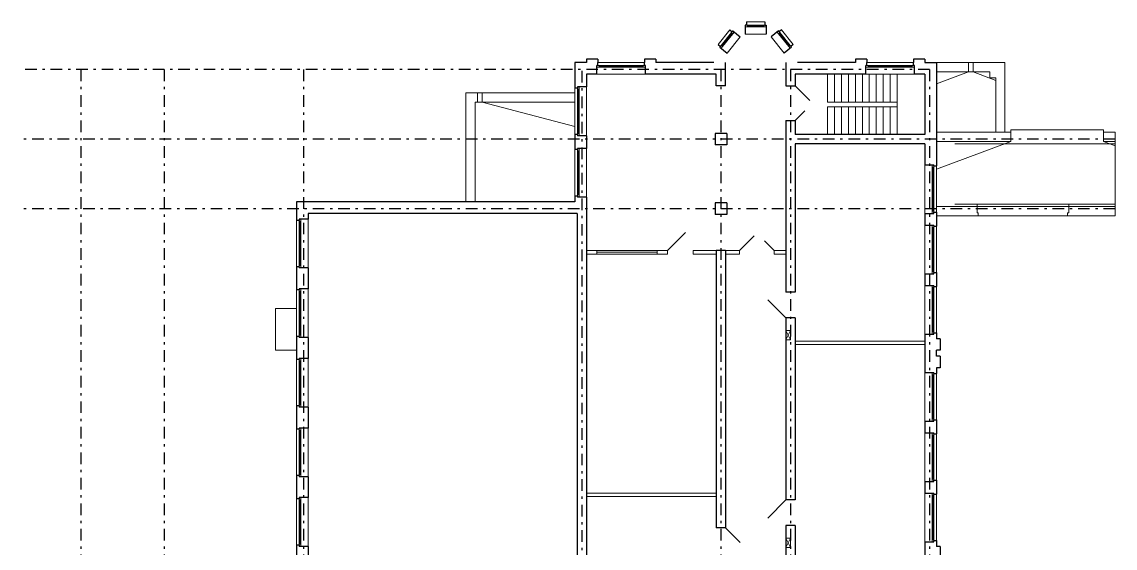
# Model space of a CAD drawing. Header units: metres. Extents: x 8.5 to 55.6, y 5.5 to 55.5.
# Drawn here: x 8.45 to 55.59, y 32.85 to 55.53 of the extents above; entities that cross this region are included whole.
import ezdxf

# ---------------------------------------------------------------- set-up
doc = ezdxf.new("R2010")
doc.units = ezdxf.units.M
doc.header["$MEASUREMENT"] = 0
doc.linetypes.add('( Dashdot )', pattern=[1.001, 0.5, -0.25, 0.001, -0.25])
doc.linetypes.add('DGN Style 3', pattern=[9.681301, 6.915215, -2.766086])

msp = doc.modelspace()

# ---------------------------------------------------------------- linework, layer by layer
at = {"color": 7, "linetype": 'Continuous', "lineweight": 0}
for p, q in [((38.971, 55.188), (38.472, 54.563)), ((39.642, 55.398), (40.542, 55.398)), ((39.692, 55.535), (40.492, 55.535)), ((39.742, 55.398), (39.742, 55.328)), ((40.442, 55.398), (39.742, 55.398)), ((39.742, 55.398), (39.742, 55.398)), ((39.742, 55.363), (40.442, 55.363)), ((39.742, 55.328), (40.442, 55.328)), ((40.442, 55.328), (40.442, 55.398)), ((41.213, 55.188), (41.713, 54.563)), ((39.109, 55.142), (38.547, 54.439)), ((39.047, 55.064), (38.609, 54.517)), ((38.637, 54.495), (39.074, 55.042)), ((38.664, 54.473), (39.101, 55.02)), ((39.421, 54.893), (38.859, 54.19)), ((39.101, 55.02), (39.047, 55.064)), ((39.642, 54.999), (40.542, 54.999)), ((40.764, 54.893), (41.326, 54.19)), ((41.075, 55.142), (41.637, 54.439)), ((41.138, 55.064), (41.083, 55.02)), ((41.083, 55.02), (41.52, 54.473)), ((41.111, 55.042), (41.548, 54.495)), ((41.575, 54.517), (41.138, 55.064)), ((41.138, 55.064), (41.138, 55.064)), ((38.609, 54.517), (38.664, 54.473)), ((38.609, 54.517), (38.609, 54.517)), ((41.52, 54.473), (41.575, 54.517)), ((35.292, 53.78), (33.292, 53.78)), ((46.892, 53.78), (44.892, 53.78)), ((35.342, 53.28), (33.242, 53.28)), ((33.342, 53.66), (33.342, 53.59)), ((35.242, 53.66), (33.342, 53.66)), ((33.342, 53.66), (33.342, 53.66)), ((35.242, 53.625), (33.342, 53.625)), ((33.342, 53.59), (35.242, 53.59)), ((35.242, 53.59), (35.242, 53.66)), ((43.492, 53.28), (43.492, 52.08)), ((43.792, 53.28), (43.792, 52.08)), ((44.092, 53.28), (44.092, 52.08)), ((44.392, 53.28), (44.392, 52.08)), ((44.692, 53.28), (44.692, 52.08)), ((46.942, 53.28), (44.842, 53.28)), ((44.942, 53.66), (44.942, 53.59)), ((46.842, 53.66), (44.942, 53.66)), ((44.942, 53.66), (44.942, 53.66)), ((46.842, 53.625), (44.942, 53.625)), ((44.942, 53.59), (46.842, 53.59)), ((44.992, 53.28), (44.992, 52.08)), ((45.292, 53.28), (45.292, 52.08)), ((45.592, 53.28), (45.592, 52.08)), ((45.892, 53.28), (45.892, 52.08)), ((46.842, 53.59), (46.842, 53.66)), ((32.292, 52.68), (32.292, 50.68)), ((32.482, 52.63), (32.412, 52.63)), ((32.412, 52.63), (32.412, 50.73)), ((32.447, 52.63), (32.447, 50.73)), ((32.482, 50.73), (32.482, 52.63)), ((32.792, 52.73), (32.792, 50.63)), ((43.492, 51.88), (43.492, 50.68)), ((43.792, 51.88), (43.792, 50.68)), ((44.092, 51.88), (44.092, 50.68)), ((44.392, 51.88), (44.392, 50.68)), ((44.692, 51.88), (44.692, 50.68)), ((44.992, 51.88), (44.992, 50.68)), ((45.292, 51.88), (45.292, 50.68)), ((45.592, 51.88), (45.592, 50.68)), ((45.892, 51.88), (45.892, 50.68)), ((32.412, 50.73), (32.482, 50.73)), ((32.412, 50.73), (32.412, 50.73)), ((32.292, 50.03), (32.292, 48.03)), ((32.482, 49.98), (32.412, 49.98)), ((32.412, 49.98), (32.412, 48.08)), ((32.447, 49.98), (32.447, 48.08)), ((32.482, 48.08), (32.482, 49.98)), ((32.792, 50.08), (32.792, 47.98)), ((47.392, 47.28), (47.392, 49.38)), ((47.772, 49.28), (47.702, 49.28)), ((47.702, 49.28), (47.702, 47.38)), ((47.737, 47.38), (47.737, 49.28)), ((47.772, 47.38), (47.772, 49.28)), ((47.772, 49.28), (47.772, 49.28)), ((47.892, 47.33), (47.892, 49.33)), ((32.412, 48.08), (32.482, 48.08)), ((32.412, 48.08), (32.412, 48.08)), ((47.702, 47.38), (47.772, 47.38)), ((20.292, 46.98), (20.292, 44.98)), ((20.482, 46.93), (20.412, 46.93)), ((20.412, 46.93), (20.412, 45.03)), ((20.447, 46.93), (20.447, 45.03)), ((20.482, 45.03), (20.482, 46.93)), ((20.792, 47.03), (20.792, 44.93)), ((47.392, 44.68), (47.392, 46.78)), ((47.772, 46.68), (47.702, 46.68)), ((47.702, 46.68), (47.702, 44.78)), ((47.737, 44.78), (47.737, 46.68)), ((47.772, 44.78), (47.772, 46.68)), ((47.772, 46.68), (47.772, 46.68)), ((47.892, 44.73), (47.892, 46.73)), ((33.242, 45.68), (35.842, 45.68)), ((33.242, 45.53), (33.242, 45.68)), ((33.242, 45.68), (33.242, 45.68)), ((33.242, 45.605), (35.842, 45.605)), ((35.842, 45.53), (33.242, 45.53)), ((35.842, 45.68), (35.842, 45.53)), ((20.412, 45.03), (20.482, 45.03)), ((20.412, 45.03), (20.412, 45.03)), ((47.702, 44.78), (47.772, 44.78)), ((20.292, 43.98), (20.292, 41.98)), ((20.482, 43.93), (20.412, 43.93)), ((20.412, 43.93), (20.412, 42.03)), ((20.447, 43.93), (20.447, 42.03)), ((20.482, 42.03), (20.482, 43.93)), ((20.792, 44.03), (20.792, 41.93)), ((47.392, 42.08), (47.392, 44.18)), ((47.772, 44.08), (47.702, 44.08)), ((47.702, 44.08), (47.702, 42.18)), ((47.737, 42.18), (47.737, 44.08)), ((47.772, 42.18), (47.772, 44.08)), ((47.772, 44.08), (47.772, 44.08)), ((47.892, 42.13), (47.892, 44.13)), ((20.412, 42.03), (20.482, 42.03)), ((20.412, 42.03), (20.412, 42.03)), ((47.702, 42.18), (47.772, 42.18)), ((20.792, 41.03), (20.792, 38.93)), ((20.292, 40.98), (20.292, 38.98)), ((20.482, 40.93), (20.412, 40.93)), ((20.412, 40.93), (20.412, 39.03)), ((20.447, 40.93), (20.447, 39.03)), ((20.482, 39.03), (20.482, 40.93)), ((47.392, 38.33), (47.392, 40.43)), ((47.772, 40.33), (47.702, 40.33)), ((47.702, 40.33), (47.702, 38.43)), ((47.737, 38.43), (47.737, 40.33)), ((47.772, 38.43), (47.772, 40.33)), ((47.772, 40.33), (47.772, 40.33)), ((47.892, 38.38), (47.892, 40.38)), ((20.412, 39.03), (20.482, 39.03)), ((20.412, 39.03), (20.412, 39.03)), ((47.702, 38.43), (47.772, 38.43)), ((20.292, 37.98), (20.292, 35.98)), ((20.482, 37.93), (20.412, 37.93)), ((20.412, 37.93), (20.412, 36.03)), ((20.447, 37.93), (20.447, 36.03)), ((20.482, 36.03), (20.482, 37.93)), ((20.792, 38.03), (20.792, 35.93)), ((47.392, 35.73), (47.392, 37.83)), ((47.772, 37.73), (47.702, 37.73)), ((47.702, 37.73), (47.702, 35.83)), ((47.737, 35.83), (47.737, 37.73)), ((47.772, 35.83), (47.772, 37.73)), ((47.772, 37.73), (47.772, 37.73)), ((47.892, 35.78), (47.892, 37.78)), ((20.412, 36.03), (20.482, 36.03)), ((20.412, 36.03), (20.412, 36.03)), ((47.702, 35.83), (47.772, 35.83)), ((20.292, 34.98), (20.292, 32.98)), ((20.482, 34.93), (20.412, 34.93)), ((20.412, 34.93), (20.412, 33.03)), ((20.447, 34.93), (20.447, 33.03)), ((20.482, 33.03), (20.482, 34.93)), ((20.792, 35.03), (20.792, 32.93)), ((47.392, 33.13), (47.392, 35.23)), ((47.772, 35.13), (47.702, 35.13)), ((47.702, 35.13), (47.702, 33.23)), ((47.737, 33.23), (47.737, 35.13)), ((47.772, 33.23), (47.772, 35.13)), ((47.772, 35.13), (47.772, 35.13)), ((47.892, 33.18), (47.892, 35.18)), ((20.412, 33.03), (20.482, 33.03)), ((20.412, 33.03), (20.412, 33.03)), ((47.702, 33.23), (47.772, 33.23))]:
    msp.add_line(p, q, dxfattribs=at)
at = {"color": 7, "linetype": 'Continuous', "lineweight": 30}
for p, q in [((38.971, 55.188), (39.078, 55.103)), ((39.642, 55.398), (39.642, 54.999)), ((39.692, 55.398), (39.642, 55.398)), ((39.692, 55.535), (39.692, 55.398)), ((40.492, 55.535), (40.492, 55.398)), ((40.492, 55.398), (40.542, 55.398)), ((40.542, 55.398), (40.542, 54.999)), ((41.213, 55.188), (41.107, 55.103)), ((39.078, 55.103), (39.109, 55.142)), ((39.109, 55.142), (39.421, 54.893)), ((41.075, 55.142), (40.764, 54.893)), ((41.075, 55.142), (41.107, 55.103)), ((38.472, 54.563), (38.578, 54.478)), ((38.578, 54.478), (38.547, 54.439)), ((38.547, 54.439), (38.859, 54.19)), ((41.637, 54.439), (41.326, 54.19)), ((41.713, 54.563), (41.606, 54.478)), ((41.606, 54.478), (41.637, 54.439)), ((32.292, 53.78), (32.292, 52.68)), ((32.792, 53.78), (32.292, 53.78)), ((32.792, 53.93), (32.792, 53.78)), ((33.292, 53.93), (32.792, 53.93)), ((33.292, 53.93), (33.292, 53.78)), ((33.292, 53.66), (33.292, 53.78)), ((35.292, 53.93), (35.292, 53.78)), ((35.792, 53.93), (35.292, 53.93)), ((35.292, 53.66), (35.292, 53.78)), ((35.792, 53.93), (35.792, 53.78)), ((38.292, 53.78), (35.792, 53.78)), ((38.792, 52.78), (38.792, 53.78)), ((41.392, 53.78), (41.392, 52.78)), ((44.392, 53.78), (41.892, 53.78)), ((44.392, 53.93), (44.392, 53.78)), ((44.892, 53.93), (44.392, 53.93)), ((44.892, 53.93), (44.892, 53.78)), ((44.892, 53.66), (44.892, 53.78)), ((46.892, 53.93), (46.892, 53.78)), ((47.392, 53.93), (46.892, 53.93)), ((46.892, 53.66), (46.892, 53.78)), ((47.392, 53.93), (47.392, 53.78)), ((47.392, 53.78), (47.892, 53.78)), ((47.892, 53.78), (47.892, 49.33)), ((32.792, 53.28), (32.792, 52.73)), ((33.242, 53.28), (32.792, 53.28)), ((33.242, 53.28), (33.242, 53.66)), ((33.292, 53.66), (33.242, 53.66)), ((35.342, 53.66), (35.292, 53.66)), ((35.342, 53.28), (35.342, 53.66)), ((38.392, 53.28), (35.342, 53.28)), ((38.392, 52.78), (38.392, 53.28)), ((41.792, 53.28), (41.792, 52.78)), ((44.842, 53.28), (41.792, 53.28)), ((44.842, 53.28), (44.842, 53.66)), ((44.892, 53.66), (44.842, 53.66)), ((46.942, 53.66), (46.892, 53.66)), ((46.942, 53.66), (46.892, 53.66)), ((46.942, 53.28), (46.942, 53.66)), ((47.392, 53.28), (46.942, 53.28)), ((47.392, 53.28), (47.392, 50.68)), ((32.412, 52.68), (32.292, 52.68)), ((32.792, 52.73), (32.412, 52.73)), ((32.412, 52.73), (32.412, 52.68)), ((38.792, 52.78), (38.392, 52.78)), ((41.392, 52.78), (41.792, 52.78)), ((41.392, 51.28), (41.792, 51.28)), ((41.392, 51.28), (41.392, 43.88)), ((41.792, 51.28), (41.792, 50.68)), ((32.412, 50.68), (32.292, 50.68)), ((32.292, 50.68), (32.292, 50.03)), ((32.412, 50.68), (32.412, 50.63)), ((32.792, 50.63), (32.412, 50.63)), ((32.792, 50.63), (32.792, 50.08)), ((38.842, 50.73), (38.342, 50.73)), ((38.342, 50.73), (38.342, 50.23)), ((38.842, 50.73), (38.842, 50.23)), ((47.392, 50.68), (41.792, 50.68)), ((32.412, 50.03), (32.292, 50.03)), ((32.792, 50.08), (32.412, 50.08)), ((32.412, 50.08), (32.412, 50.03)), ((38.842, 50.23), (38.342, 50.23)), ((41.792, 50.28), (41.792, 43.88)), ((47.392, 50.28), (41.792, 50.28)), ((47.392, 50.28), (47.392, 49.38)), ((47.392, 49.38), (47.772, 49.38)), ((47.772, 49.33), (47.772, 49.38)), ((47.772, 49.33), (47.892, 49.33)), ((32.292, 47.78), (20.292, 47.78)), ((20.292, 47.78), (20.292, 46.98)), ((32.412, 48.03), (32.292, 48.03)), ((32.292, 48.03), (32.292, 47.78)), ((32.412, 48.03), (32.412, 47.98)), ((32.792, 47.98), (32.412, 47.98)), ((32.792, 47.98), (32.792, 26.68)), ((38.842, 47.73), (38.342, 47.73)), ((38.342, 47.73), (38.342, 47.23)), ((38.842, 47.73), (38.842, 47.23)), ((20.792, 47.28), (20.792, 47.03)), ((32.392, 47.28), (20.792, 47.28)), ((32.392, 47.28), (32.392, 23.68)), ((38.842, 47.23), (38.342, 47.23)), ((47.392, 47.28), (47.772, 47.28)), ((47.392, 47.28), (47.392, 46.78)), ((47.772, 47.33), (47.892, 47.33)), ((47.772, 47.28), (47.772, 47.33)), ((47.892, 47.33), (47.892, 46.73)), ((20.412, 46.98), (20.292, 46.98)), ((20.792, 47.03), (20.412, 47.03)), ((20.412, 47.03), (20.412, 46.98)), ((47.392, 46.78), (47.772, 46.78)), ((47.772, 46.73), (47.772, 46.78)), ((47.772, 46.73), (47.892, 46.73)), ((38.392, 45.68), (38.392, 33.73)), ((38.792, 45.68), (38.392, 45.68)), ((38.792, 45.68), (38.792, 33.73)), ((20.412, 44.98), (20.292, 44.98)), ((20.292, 44.98), (20.292, 43.98)), ((20.412, 44.98), (20.412, 44.93)), ((20.792, 44.93), (20.412, 44.93)), ((20.792, 44.93), (20.792, 44.03)), ((47.392, 44.68), (47.772, 44.68)), ((47.392, 44.68), (47.392, 44.18)), ((47.772, 44.73), (47.892, 44.73)), ((47.772, 44.68), (47.772, 44.73)), ((47.892, 44.73), (47.892, 44.13)), ((20.412, 43.98), (20.292, 43.98)), ((20.792, 44.03), (20.412, 44.03)), ((20.412, 44.03), (20.412, 43.98)), ((41.792, 43.88), (41.392, 43.88)), ((47.392, 44.18), (47.772, 44.18)), ((47.772, 44.13), (47.772, 44.18)), ((47.772, 44.13), (47.892, 44.13)), ((41.392, 42.78), (41.392, 34.93)), ((41.792, 42.78), (41.392, 42.78)), ((41.792, 42.78), (41.792, 34.93)), ((20.412, 41.98), (20.292, 41.98)), ((20.292, 41.98), (20.292, 40.98)), ((20.412, 41.98), (20.412, 41.93)), ((47.392, 42.08), (47.772, 42.08)), ((47.392, 42.08), (47.392, 40.43)), ((47.772, 42.13), (47.892, 42.13)), ((47.772, 42.08), (47.772, 42.13)), ((47.892, 42.13), (47.892, 41.88)), ((20.792, 41.93), (20.412, 41.93)), ((20.792, 41.93), (20.792, 41.03)), ((48.042, 41.88), (47.892, 41.88)), ((48.042, 41.88), (48.042, 41.38)), ((20.792, 41.03), (20.412, 41.03)), ((20.412, 41.03), (20.412, 40.98)), ((48.042, 41.38), (47.892, 41.38)), ((47.892, 41.13), (47.892, 41.38)), ((48.042, 41.13), (47.892, 41.13)), ((48.042, 41.13), (48.042, 40.63)), ((20.412, 40.98), (20.292, 40.98)), ((48.042, 40.63), (47.892, 40.63)), ((47.892, 40.63), (47.892, 40.38)), ((47.392, 40.43), (47.772, 40.43)), ((47.772, 40.38), (47.772, 40.43)), ((47.772, 40.38), (47.892, 40.38)), ((20.412, 38.98), (20.292, 38.98)), ((20.292, 38.98), (20.292, 37.98)), ((20.412, 38.98), (20.412, 38.93)), ((20.792, 38.93), (20.412, 38.93)), ((20.792, 38.93), (20.792, 38.03)), ((47.392, 38.33), (47.772, 38.33)), ((47.392, 38.33), (47.392, 37.83)), ((47.772, 38.38), (47.892, 38.38)), ((47.772, 38.33), (47.772, 38.38)), ((47.892, 38.38), (47.892, 37.78)), ((20.412, 37.98), (20.292, 37.98)), ((20.792, 38.03), (20.412, 38.03)), ((20.412, 38.03), (20.412, 37.98)), ((47.392, 37.83), (47.772, 37.83)), ((47.772, 37.78), (47.772, 37.83)), ((47.772, 37.78), (47.892, 37.78)), ((20.412, 35.98), (20.292, 35.98)), ((20.292, 35.98), (20.292, 34.98)), ((20.412, 35.98), (20.412, 35.93)), ((20.792, 35.93), (20.412, 35.93)), ((20.792, 35.93), (20.792, 35.03)), ((47.392, 35.73), (47.772, 35.73)), ((47.392, 35.73), (47.392, 35.23)), ((47.772, 35.78), (47.892, 35.78)), ((47.772, 35.73), (47.772, 35.78)), ((47.892, 35.78), (47.892, 35.18)), ((20.412, 34.98), (20.292, 34.98)), ((20.792, 35.03), (20.412, 35.03)), ((20.412, 35.03), (20.412, 34.98)), ((41.792, 34.93), (41.392, 34.93)), ((47.392, 35.23), (47.772, 35.23)), ((47.772, 35.18), (47.772, 35.23)), ((47.772, 35.18), (47.892, 35.18)), ((38.792, 33.73), (38.392, 33.73)), ((41.392, 33.83), (41.392, 25.78)), ((41.792, 33.83), (41.392, 33.83)), ((41.792, 33.83), (41.792, 25.78)), ((47.392, 33.13), (47.772, 33.13)), ((47.392, 33.13), (47.392, 31.48)), ((47.772, 33.18), (47.892, 33.18)), ((47.772, 33.13), (47.772, 33.18)), ((47.892, 33.18), (47.892, 32.93)), ((20.412, 32.98), (20.292, 32.98)), ((20.292, 32.98), (20.292, 31.98)), ((20.412, 32.98), (20.412, 32.93)), ((20.792, 32.93), (20.412, 32.93)), ((20.792, 32.93), (20.792, 32.03)), ((48.042, 32.93), (47.892, 32.93)), ((48.042, 32.93), (48.042, 32.43))]:
    msp.add_line(p, q, dxfattribs=at)
at = {"color": 7, "linetype": 'Continuous', "lineweight": 13}
for p, q in [((39.642, 55.328), (39.642, 55.398)), ((39.642, 55.398), (39.742, 55.398)), ((39.742, 55.328), (39.642, 55.328)), ((39.742, 55.398), (39.742, 55.328)), ((39.742, 55.328), (39.742, 55.328)), ((40.442, 55.328), (40.442, 55.398)), ((40.442, 55.398), (40.542, 55.398)), ((40.542, 55.328), (40.442, 55.328)), ((40.542, 55.398), (40.542, 55.328)), ((40.542, 55.328), (40.542, 55.328)), ((39.047, 55.064), (39.109, 55.142)), ((39.101, 55.02), (39.047, 55.064)), ((39.164, 55.098), (39.101, 55.02)), ((39.109, 55.142), (39.164, 55.098)), ((39.164, 55.098), (39.164, 55.098)), ((41.021, 55.098), (41.075, 55.142)), ((41.083, 55.02), (41.021, 55.098)), ((41.075, 55.142), (41.138, 55.064)), ((41.138, 55.064), (41.083, 55.02)), ((41.083, 55.02), (41.083, 55.02)), ((38.547, 54.439), (38.609, 54.517)), ((38.602, 54.395), (38.547, 54.439)), ((38.664, 54.473), (38.602, 54.395)), ((38.609, 54.517), (38.664, 54.473)), ((38.664, 54.473), (38.664, 54.473)), ((41.52, 54.473), (41.575, 54.517)), ((41.583, 54.395), (41.52, 54.473)), ((41.575, 54.517), (41.637, 54.439)), ((41.637, 54.439), (41.583, 54.395)), ((41.583, 54.395), (41.583, 54.395)), ((47.892, 53.78), (49.267, 53.78)), ((49.267, 53.78), (49.267, 53.38)), ((49.467, 53.78), (49.467, 53.38)), ((49.467, 53.78), (50.842, 53.78)), ((50.842, 53.78), (50.842, 50.78)), ((33.242, 53.59), (33.242, 53.66)), ((33.242, 53.66), (33.342, 53.66)), ((33.342, 53.59), (33.242, 53.59)), ((33.342, 53.66), (33.342, 53.59)), ((33.342, 53.59), (33.342, 53.59)), ((35.242, 53.59), (35.242, 53.66)), ((35.242, 53.66), (35.342, 53.66)), ((35.342, 53.59), (35.242, 53.59)), ((35.342, 53.66), (35.342, 53.59)), ((35.342, 53.59), (35.342, 53.59)), ((43.192, 53.28), (43.192, 52.08)), ((44.842, 53.59), (44.842, 53.66)), ((44.842, 53.66), (44.942, 53.66)), ((44.942, 53.59), (44.842, 53.59)), ((44.942, 53.66), (44.942, 53.59)), ((44.942, 53.59), (44.942, 53.59)), ((46.192, 53.28), (46.192, 53.005)), ((46.842, 53.59), (46.842, 53.66)), ((46.842, 53.66), (46.942, 53.66)), ((46.942, 53.59), (46.842, 53.59)), ((46.942, 53.66), (46.942, 53.59)), ((46.942, 53.59), (46.942, 53.59)), ((49.267, 53.38), (47.892, 52.864)), ((47.892, 53.38), (49.267, 53.38)), ((49.467, 53.38), (50.442, 53.014)), ((49.467, 53.38), (50.192, 53.38)), ((50.192, 53.38), (50.192, 53.13)), ((46.192, 51.505), (46.192, 53.005)), ((50.192, 53.13), (50.442, 53.13)), ((50.442, 53.13), (50.442, 50.78)), ((27.592, 52.48), (28.092, 52.48)), ((27.592, 52.48), (27.592, 47.78)), ((28.092, 52.48), (28.092, 52.08)), ((28.292, 52.48), (32.292, 52.48)), ((28.292, 52.48), (28.292, 52.08)), ((32.412, 52.63), (32.412, 52.73)), ((32.412, 52.73), (32.482, 52.73)), ((32.482, 52.63), (32.412, 52.63)), ((32.482, 52.73), (32.482, 52.63)), ((32.482, 52.73), (32.482, 52.73)), ((41.792, 52.78), (42.429, 52.143)), ((27.992, 52.08), (27.992, 47.78)), ((27.992, 52.08), (28.092, 52.08)), ((28.292, 52.08), (32.292, 51.03)), ((28.292, 52.08), (32.292, 52.08)), ((43.192, 52.08), (46.192, 52.08)), ((43.192, 51.88), (43.192, 50.68)), ((43.192, 51.88), (46.192, 51.88)), ((41.792, 51.28), (42.216, 51.704)), ((46.192, 51.505), (46.192, 50.68)), ((32.412, 50.63), (32.412, 50.73)), ((32.412, 50.73), (32.482, 50.73)), ((32.482, 50.63), (32.412, 50.63)), ((32.482, 50.73), (32.482, 50.63)), ((32.482, 50.73), (32.482, 50.73)), ((51.092, 50.78), (47.892, 50.78)), ((51.092, 50.78), (51.092, 50.88)), ((51.092, 50.88), (55.092, 50.88)), ((51.092, 50.78), (51.092, 50.38)), ((55.092, 50.78), (55.092, 50.88)), ((55.592, 50.78), (55.092, 50.78)), ((55.092, 50.78), (55.092, 50.38)), ((55.592, 50.78), (55.592, 50.53)), ((55.592, 47.43), (55.592, 50.53)), ((32.412, 49.98), (32.412, 50.08)), ((32.412, 50.08), (32.482, 50.08)), ((32.482, 49.98), (32.412, 49.98)), ((32.482, 50.08), (32.482, 49.98)), ((32.482, 50.08), (32.482, 50.08)), ((51.092, 50.38), (47.892, 49.18)), ((51.092, 50.38), (47.892, 50.38)), ((55.092, 50.38), (55.592, 50.192)), ((55.592, 50.38), (55.092, 50.38)), ((47.702, 49.28), (47.702, 49.38)), ((47.702, 49.38), (47.772, 49.38)), ((47.772, 49.28), (47.702, 49.28)), ((47.702, 49.28), (47.702, 49.28)), ((47.772, 49.38), (47.772, 49.28)), ((32.412, 47.98), (32.412, 48.08)), ((32.412, 48.08), (32.482, 48.08)), ((32.482, 47.98), (32.412, 47.98)), ((32.482, 48.08), (32.482, 47.98)), ((32.482, 48.08), (32.482, 48.08)), ((47.702, 47.28), (47.702, 47.38)), ((47.702, 47.38), (47.772, 47.38)), ((47.772, 47.28), (47.702, 47.28)), ((47.702, 47.28), (47.702, 47.28)), ((47.772, 47.38), (47.772, 47.28)), ((55.592, 47.58), (47.892, 47.58)), ((55.592, 47.18), (47.892, 47.18)), ((55.592, 47.43), (55.592, 47.18)), ((20.412, 46.93), (20.412, 47.03)), ((20.412, 47.03), (20.482, 47.03)), ((20.482, 46.93), (20.412, 46.93)), ((20.482, 47.03), (20.482, 46.93)), ((20.482, 47.03), (20.482, 47.03)), ((47.702, 46.68), (47.702, 46.78)), ((47.702, 46.78), (47.772, 46.78)), ((47.772, 46.68), (47.702, 46.68)), ((47.702, 46.68), (47.702, 46.68)), ((47.772, 46.78), (47.772, 46.68)), ((36.292, 45.68), (37.07, 46.458)), ((39.392, 45.68), (40.029, 46.316)), ((40.892, 45.68), (40.468, 46.104)), ((33.242, 45.68), (32.792, 45.68)), ((33.242, 45.53), (32.792, 45.53)), ((33.242, 45.68), (33.242, 45.53)), ((36.292, 45.68), (35.842, 45.68)), ((35.842, 45.68), (35.842, 45.53)), ((36.292, 45.53), (35.842, 45.53)), ((36.292, 45.68), (36.292, 45.53)), ((38.392, 45.68), (37.392, 45.68)), ((37.392, 45.68), (37.392, 45.53)), ((38.392, 45.53), (37.392, 45.53)), ((39.392, 45.68), (38.792, 45.68)), ((39.392, 45.53), (38.792, 45.53)), ((39.392, 45.68), (39.392, 45.53)), ((41.392, 45.68), (40.892, 45.68)), ((40.892, 45.68), (40.892, 45.53)), ((41.392, 45.53), (40.892, 45.53)), ((20.412, 44.93), (20.412, 45.03)), ((20.412, 45.03), (20.482, 45.03)), ((20.482, 44.93), (20.412, 44.93)), ((20.482, 45.03), (20.482, 44.93)), ((20.482, 45.03), (20.482, 45.03)), ((47.702, 44.68), (47.702, 44.78)), ((47.702, 44.78), (47.772, 44.78)), ((47.772, 44.68), (47.702, 44.68)), ((47.702, 44.68), (47.702, 44.68)), ((47.772, 44.78), (47.772, 44.68)), ((20.412, 43.93), (20.412, 44.03)), ((20.412, 44.03), (20.482, 44.03)), ((20.482, 43.93), (20.412, 43.93)), ((20.482, 44.03), (20.482, 43.93)), ((20.482, 44.03), (20.482, 44.03)), ((47.702, 44.08), (47.702, 44.18)), ((47.702, 44.18), (47.772, 44.18)), ((47.772, 44.08), (47.702, 44.08)), ((47.702, 44.08), (47.702, 44.08)), ((47.772, 44.18), (47.772, 44.08)), ((41.392, 42.78), (40.614, 43.558)), ((19.392, 41.38), (19.392, 43.18)), ((19.392, 43.18), (20.292, 43.18)), ((20.292, 43.18), (20.292, 41.38)), ((20.292, 43.18), (20.292, 43.18)), ((20.412, 41.93), (20.412, 42.03)), ((20.412, 42.03), (20.482, 42.03)), ((20.482, 42.03), (20.482, 41.93)), ((20.482, 42.03), (20.482, 42.03)), ((41.392, 41.83), (41.592, 42.23)), ((41.392, 42.23), (41.592, 41.83)), ((41.592, 42.23), (41.392, 42.23)), ((41.392, 42.23), (41.392, 41.83)), ((41.592, 41.83), (41.592, 42.23)), ((47.702, 42.08), (47.702, 42.18)), ((47.702, 42.18), (47.772, 42.18)), ((47.772, 42.08), (47.702, 42.08)), ((47.702, 42.08), (47.702, 42.08)), ((47.772, 42.18), (47.772, 42.08)), ((20.482, 41.93), (20.412, 41.93)), ((41.392, 41.83), (41.592, 41.83)), ((41.392, 41.83), (41.392, 41.83)), ((47.392, 41.78), (41.792, 41.78)), ((47.392, 41.63), (41.792, 41.63)), ((20.292, 41.38), (19.392, 41.38)), ((20.412, 40.93), (20.412, 41.03)), ((20.412, 41.03), (20.482, 41.03)), ((20.482, 41.03), (20.482, 40.93)), ((20.482, 41.03), (20.482, 41.03)), ((20.482, 40.93), (20.412, 40.93)), ((47.702, 40.33), (47.702, 40.43)), ((47.702, 40.43), (47.772, 40.43)), ((47.772, 40.33), (47.702, 40.33)), ((47.702, 40.33), (47.702, 40.33)), ((47.772, 40.43), (47.772, 40.33)), ((20.412, 38.93), (20.412, 39.03)), ((20.412, 39.03), (20.482, 39.03)), ((20.482, 38.93), (20.412, 38.93)), ((20.482, 39.03), (20.482, 38.93)), ((20.482, 39.03), (20.482, 39.03)), ((47.702, 38.33), (47.702, 38.43)), ((47.702, 38.43), (47.772, 38.43)), ((47.772, 38.33), (47.702, 38.33)), ((47.702, 38.33), (47.702, 38.33)), ((47.772, 38.43), (47.772, 38.33)), ((20.412, 37.93), (20.412, 38.03)), ((20.412, 38.03), (20.482, 38.03)), ((20.482, 37.93), (20.412, 37.93)), ((20.482, 38.03), (20.482, 37.93)), ((20.482, 38.03), (20.482, 38.03)), ((47.702, 37.73), (47.702, 37.83)), ((47.702, 37.83), (47.772, 37.83)), ((47.772, 37.73), (47.702, 37.73)), ((47.702, 37.73), (47.702, 37.73)), ((47.772, 37.83), (47.772, 37.73)), ((20.412, 35.93), (20.412, 36.03)), ((20.412, 36.03), (20.482, 36.03)), ((20.482, 35.93), (20.412, 35.93)), ((20.482, 36.03), (20.482, 35.93)), ((20.482, 36.03), (20.482, 36.03)), ((47.702, 35.73), (47.702, 35.83)), ((47.702, 35.83), (47.772, 35.83)), ((47.772, 35.83), (47.772, 35.73)), ((47.772, 35.73), (47.702, 35.73)), ((47.702, 35.73), (47.702, 35.73)), ((20.412, 34.93), (20.412, 35.03)), ((20.412, 35.03), (20.482, 35.03)), ((20.482, 34.93), (20.412, 34.93)), ((20.482, 35.03), (20.482, 34.93)), ((20.482, 35.03), (20.482, 35.03)), ((38.392, 35.23), (32.792, 35.23)), ((38.392, 35.08), (32.792, 35.08)), ((47.702, 35.13), (47.702, 35.23)), ((47.702, 35.23), (47.772, 35.23)), ((47.772, 35.13), (47.702, 35.13)), ((47.702, 35.13), (47.702, 35.13)), ((47.772, 35.23), (47.772, 35.13)), ((38.792, 33.73), (39.429, 33.093)), ((20.412, 32.93), (20.412, 33.03)), ((20.412, 33.03), (20.482, 33.03)), ((20.482, 33.03), (20.482, 32.93)), ((20.482, 33.03), (20.482, 33.03)), ((41.392, 32.88), (41.592, 33.28)), ((41.392, 33.28), (41.592, 32.88)), ((41.592, 33.28), (41.392, 33.28)), ((41.392, 33.28), (41.392, 32.88)), ((41.592, 32.88), (41.592, 33.28)), ((47.702, 33.13), (47.702, 33.23)), ((47.702, 33.23), (47.772, 33.23)), ((47.772, 33.13), (47.702, 33.13)), ((47.702, 33.13), (47.702, 33.13)), ((47.772, 33.23), (47.772, 33.13)), ((20.482, 32.93), (20.412, 32.93)), ((41.392, 32.88), (41.592, 32.88)), ((41.392, 32.88), (41.392, 32.88))]:
    msp.add_line(p, q, dxfattribs=at)
at = {"color": 7, "linetype": 'DGN Style 3', "lineweight": 0}
for p, q in [((49.267, 53.78), (49.467, 53.78)), ((49.267, 53.38), (49.467, 53.38)), ((28.092, 52.48), (28.292, 52.48)), ((28.092, 52.08), (28.292, 52.08)), ((55.592, 50.28), (47.892, 50.28)), ((55.592, 47.68), (47.892, 47.68)), ((49.642, 47.68), (49.642, 47.3)), ((53.592, 47.68), (53.592, 47.3)), ((49.692, 47.3), (49.642, 47.3)), ((49.692, 47.3), (49.692, 47.18)), ((53.592, 47.3), (53.542, 47.3)), ((53.542, 47.3), (53.542, 47.18))]:
    msp.add_line(p, q, dxfattribs=at)
at = {"color": 1, "linetype": '( Dashdot )'}
for p, q in [((47.592, 53.48), (8.45, 53.48)), ((10.992, 53.48), (10.992, 5.468)), ((14.592, 53.48), (14.592, 5.468)), ((20.592, 53.48), (20.592, 5.468)), ((32.592, 53.423), (32.592, 5.468)), ((38.592, 53.48), (38.592, 5.468)), ((41.592, 53.48), (41.592, 5.468)), ((47.592, 53.48), (47.592, 5.468)), ((55.592, 50.48), (8.45, 50.48)), ((55.592, 47.48), (8.45, 47.48))]:
    msp.add_line(p, q, dxfattribs=at)
at = {"color": 7, "linetype": 'Continuous', "lineweight": 13, "extrusion": (0, 0, -1)}
msp.add_line((41.392, 34.93), (40.614, 34.152), dxfattribs=at)

doc.saveas('drawing.dxf')
